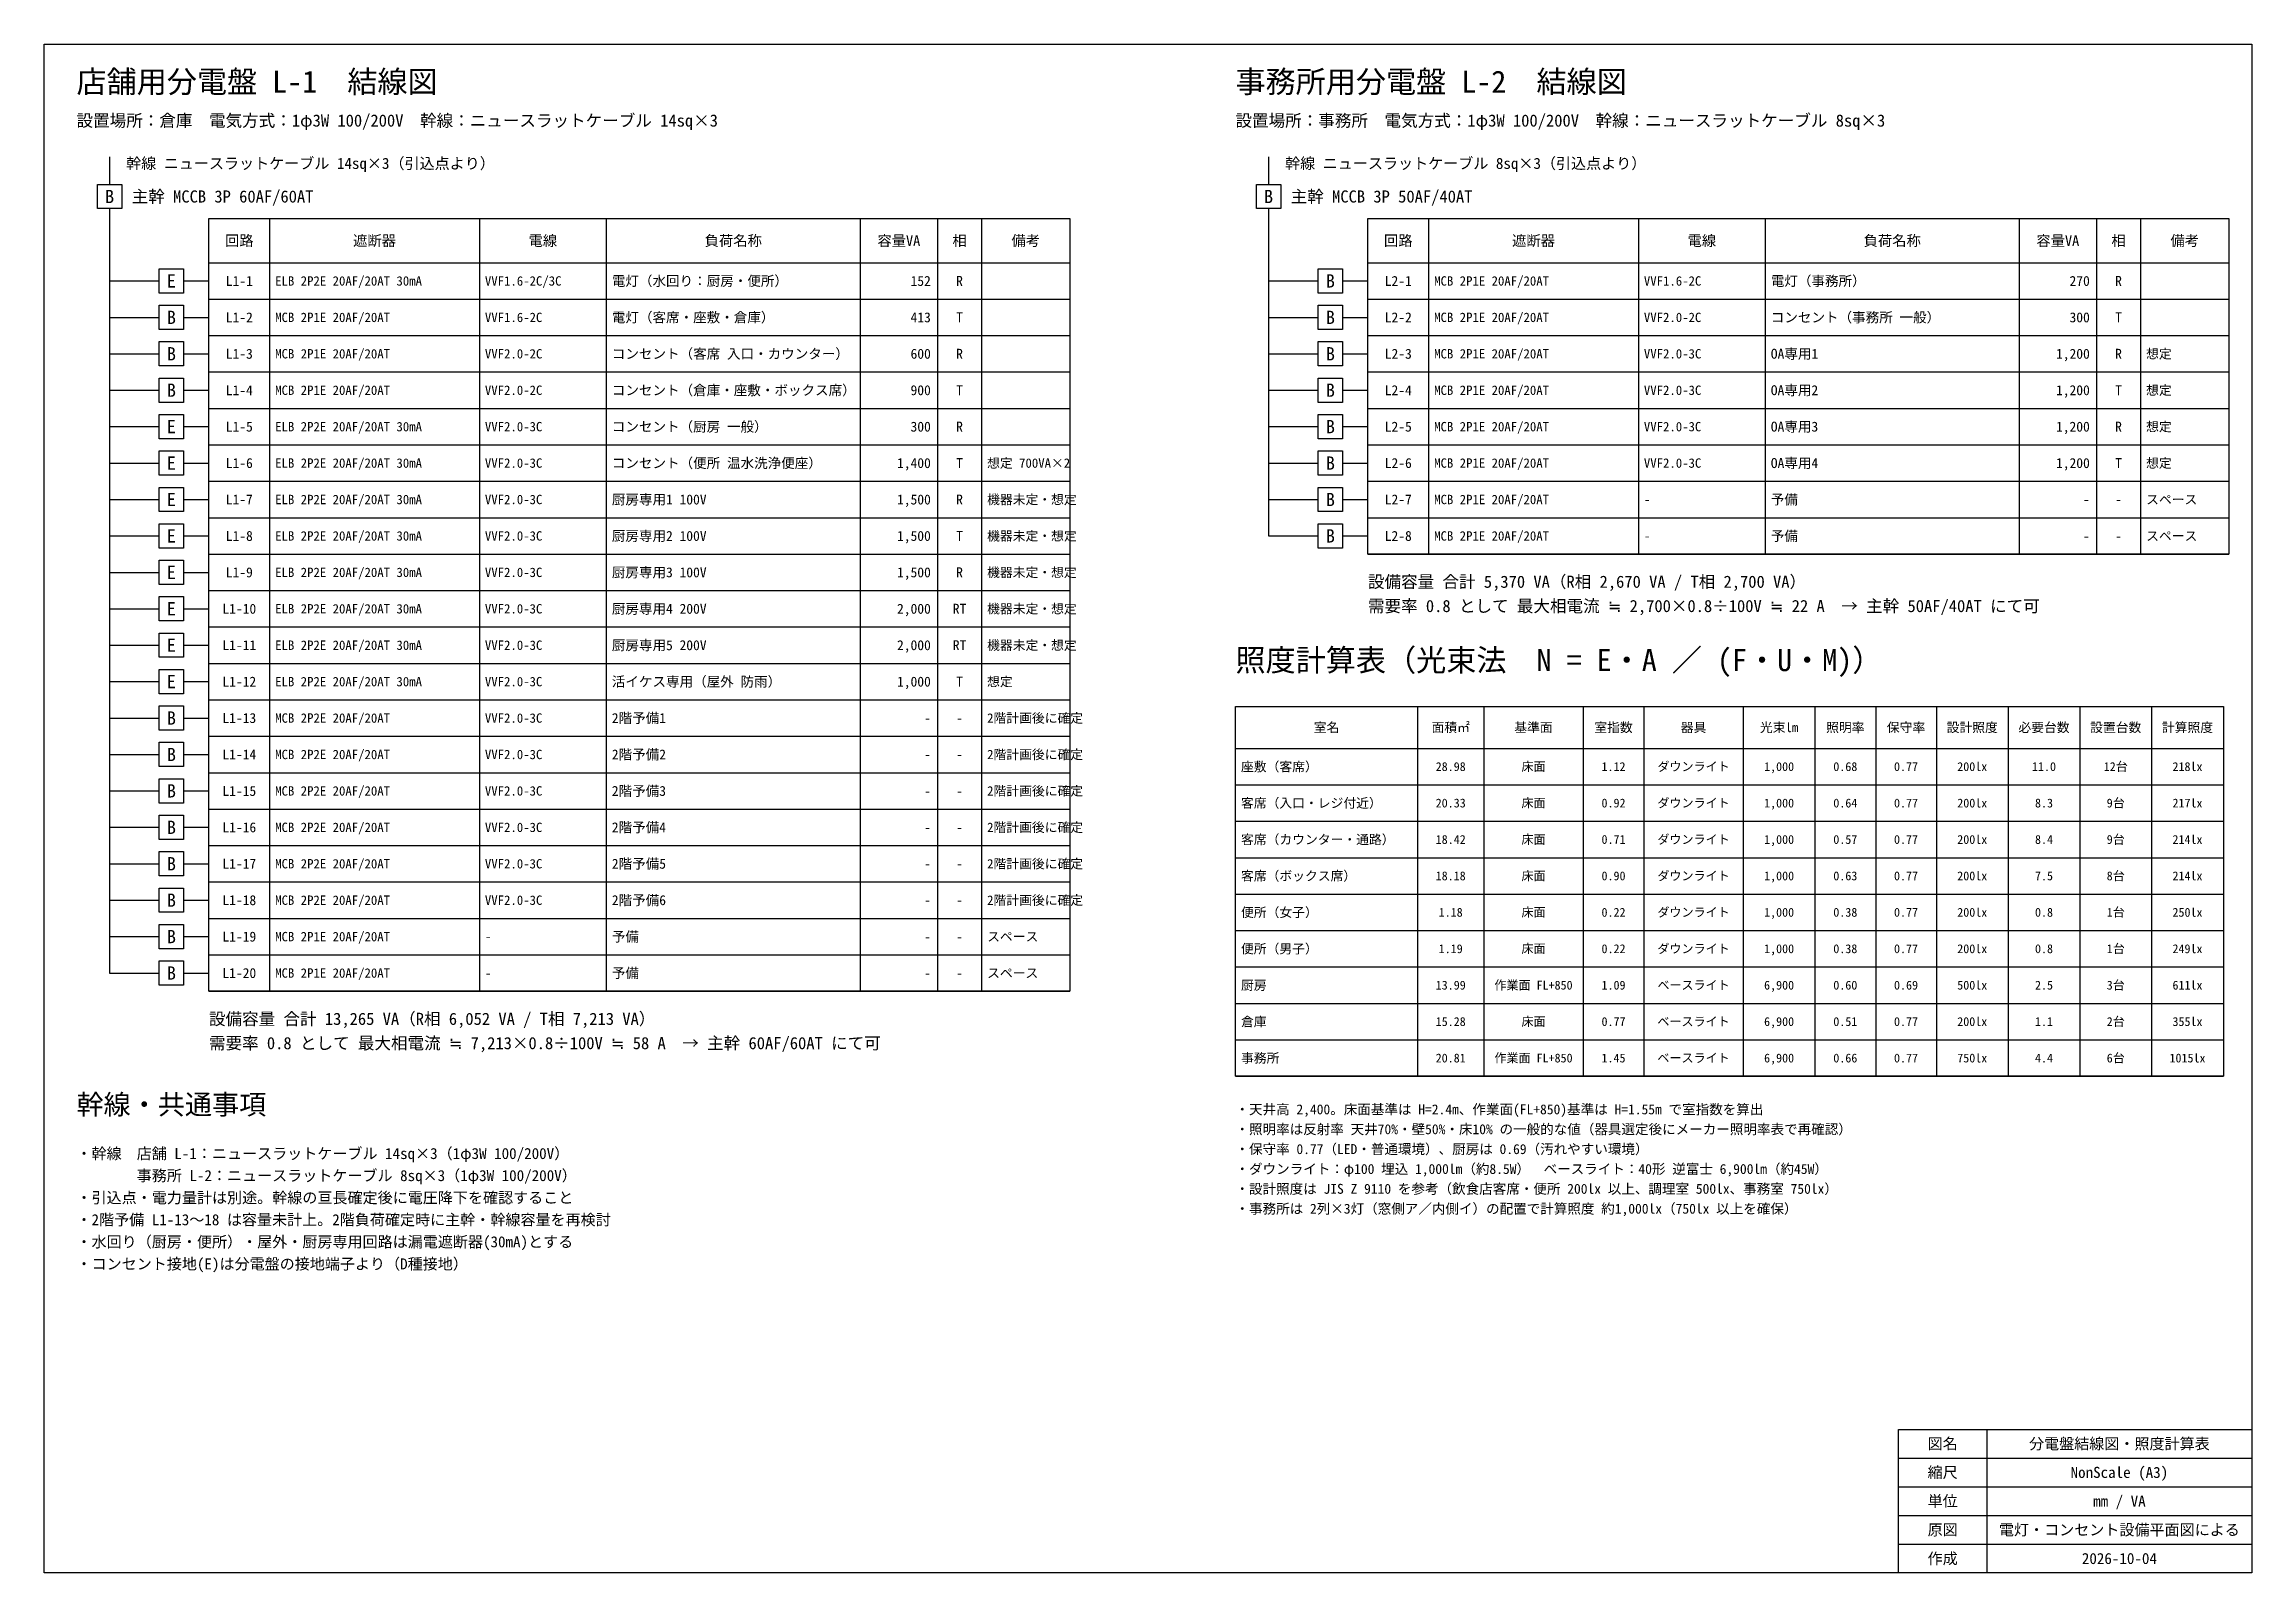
# Model space of a CAD drawing. Extents: x 507 to 20508, y 501 to 14350.
import ezdxf
from ezdxf.enums import TextEntityAlignment as Align

# ---------------------------------------------------------------- set-up
doc = ezdxf.new("R2010")
doc.units = 0
for name, color, linetype in [('図枠', 7, 'Continuous'), ('文字', 7, 'Continuous'), ('注記', 7, 'Continuous'), ('結線図', 1, 'Continuous'), ('表', 7, 'Continuous'), ('表題欄', 7, 'Continuous')]:
    doc.layers.add(name, color=color, linetype=linetype)
doc.styles.add('JP', font='msgothic.ttf')

msp = doc.modelspace()

# ---------------------------------------------------------------- linework, layer by layer
at = {"layer": '図枠'}
for p, q in [((507, 14350), (20508, 14350)), ((507, 501), (507, 14350)), ((20508, 14350), (20508, 501)), ((20508, 501), (507, 501))]:
    msp.add_line(p, q, dxfattribs=at)
at = {"layer": '結線図'}
for p, q in [((1100, 13330), (1100, 13080)), ((11600, 13330), (11600, 13080)), ((990, 13080), (1210, 13080)), ((990, 12860), (990, 13080)), ((1210, 13080), (1210, 12860)), ((11490, 13080), (11710, 13080)), ((11490, 12860), (11490, 13080)), ((11710, 13080), (11710, 12860)), ((1210, 12860), (990, 12860)), ((1100, 12860), (1100, 5935)), ((11710, 12860), (11490, 12860)), ((11600, 12860), (11600, 9895)), ((1100, 12205), (1550, 12205)), ((1550, 12315), (1770, 12315)), ((1550, 12095), (1550, 12315)), ((1770, 12315), (1770, 12095)), ((1770, 12205), (2000, 12205)), ((11600, 12205), (12050, 12205)), ((12050, 12315), (12270, 12315)), ((12050, 12095), (12050, 12315)), ((12270, 12315), (12270, 12095)), ((12270, 12205), (12500, 12205)), ((1770, 12095), (1550, 12095)), ((12270, 12095), (12050, 12095)), ((1100, 11875), (1550, 11875)), ((1550, 11985), (1770, 11985)), ((1550, 11765), (1550, 11985)), ((1770, 11985), (1770, 11765)), ((1770, 11875), (2000, 11875)), ((11600, 11875), (12050, 11875)), ((12050, 11985), (12270, 11985)), ((12050, 11765), (12050, 11985)), ((12270, 11985), (12270, 11765)), ((12270, 11875), (12500, 11875)), ((1770, 11765), (1550, 11765)), ((1550, 11655), (1770, 11655)), ((1550, 11435), (1550, 11655)), ((1770, 11655), (1770, 11435)), ((12270, 11765), (12050, 11765)), ((12050, 11655), (12270, 11655)), ((12050, 11435), (12050, 11655)), ((12270, 11655), (12270, 11435)), ((1100, 11545), (1550, 11545)), ((1770, 11435), (1550, 11435)), ((1770, 11545), (2000, 11545)), ((11600, 11545), (12050, 11545)), ((12270, 11435), (12050, 11435)), ((12270, 11545), (12500, 11545)), ((1100, 11215), (1550, 11215)), ((1550, 11325), (1770, 11325)), ((1550, 11105), (1550, 11325)), ((1770, 11325), (1770, 11105)), ((1770, 11215), (2000, 11215)), ((11600, 11215), (12050, 11215)), ((12050, 11325), (12270, 11325)), ((12050, 11105), (12050, 11325)), ((12270, 11325), (12270, 11105)), ((12270, 11215), (12500, 11215)), ((1770, 11105), (1550, 11105)), ((12270, 11105), (12050, 11105)), ((1100, 10885), (1550, 10885)), ((1550, 10995), (1770, 10995)), ((1550, 10775), (1550, 10995)), ((1770, 10995), (1770, 10775)), ((1770, 10885), (2000, 10885)), ((11600, 10885), (12050, 10885)), ((12050, 10995), (12270, 10995)), ((12050, 10775), (12050, 10995)), ((12270, 10995), (12270, 10775)), ((12270, 10885), (12500, 10885)), ((1770, 10775), (1550, 10775)), ((1550, 10665), (1770, 10665)), ((1550, 10445), (1550, 10665)), ((1770, 10665), (1770, 10445)), ((12270, 10775), (12050, 10775)), ((12050, 10665), (12270, 10665)), ((12050, 10445), (12050, 10665)), ((12270, 10665), (12270, 10445)), ((1100, 10555), (1550, 10555)), ((1770, 10445), (1550, 10445)), ((1770, 10555), (2000, 10555)), ((11600, 10555), (12050, 10555)), ((12270, 10445), (12050, 10445)), ((12270, 10555), (12500, 10555)), ((1100, 10225), (1550, 10225)), ((1550, 10335), (1770, 10335)), ((1550, 10115), (1550, 10335)), ((1770, 10335), (1770, 10115)), ((1770, 10225), (2000, 10225)), ((11600, 10225), (12050, 10225)), ((12050, 10335), (12270, 10335)), ((12050, 10115), (12050, 10335)), ((12270, 10335), (12270, 10115)), ((12270, 10225), (12500, 10225)), ((1770, 10115), (1550, 10115)), ((1550, 10005), (1770, 10005)), ((1550, 9785), (1550, 10005)), ((1770, 10005), (1770, 9785)), ((12270, 10115), (12050, 10115)), ((12050, 10005), (12270, 10005)), ((12050, 9785), (12050, 10005)), ((12270, 10005), (12270, 9785)), ((1100, 9895), (1550, 9895)), ((1770, 9895), (2000, 9895)), ((11600, 9895), (12050, 9895)), ((12270, 9895), (12500, 9895)), ((1770, 9785), (1550, 9785)), ((1550, 9675), (1770, 9675)), ((1550, 9455), (1550, 9675)), ((1770, 9675), (1770, 9455)), ((12270, 9785), (12050, 9785)), ((1100, 9565), (1550, 9565)), ((1770, 9455), (1550, 9455)), ((1770, 9565), (2000, 9565)), ((1100, 9235), (1550, 9235)), ((1550, 9345), (1770, 9345)), ((1550, 9125), (1550, 9345)), ((1770, 9345), (1770, 9125)), ((1770, 9235), (2000, 9235)), ((1770, 9125), (1550, 9125)), ((1550, 9015), (1770, 9015)), ((1550, 8795), (1550, 9015)), ((1770, 9015), (1770, 8795)), ((1100, 8905), (1550, 8905)), ((1770, 8905), (2000, 8905)), ((1770, 8795), (1550, 8795)), ((1550, 8685), (1770, 8685)), ((1550, 8465), (1550, 8685)), ((1770, 8685), (1770, 8465)), ((1100, 8575), (1550, 8575)), ((1770, 8465), (1550, 8465)), ((1770, 8575), (2000, 8575)), ((1100, 8245), (1550, 8245)), ((1550, 8355), (1770, 8355)), ((1550, 8135), (1550, 8355)), ((1770, 8355), (1770, 8135)), ((1770, 8245), (2000, 8245)), ((1770, 8135), (1550, 8135)), ((1550, 8025), (1770, 8025)), ((1550, 7805), (1550, 8025)), ((1770, 8025), (1770, 7805)), ((1100, 7915), (1550, 7915)), ((1770, 7805), (1550, 7805)), ((1770, 7915), (2000, 7915)), ((1550, 7695), (1770, 7695)), ((1550, 7475), (1550, 7695)), ((1770, 7695), (1770, 7475)), ((1100, 7585), (1550, 7585)), ((1770, 7475), (1550, 7475)), ((1770, 7585), (2000, 7585)), ((1100, 7255), (1550, 7255)), ((1550, 7365), (1770, 7365)), ((1550, 7145), (1550, 7365)), ((1770, 7365), (1770, 7145)), ((1770, 7255), (2000, 7255)), ((1770, 7145), (1550, 7145)), ((1550, 7035), (1770, 7035)), ((1550, 6815), (1550, 7035)), ((1770, 7035), (1770, 6815)), ((1100, 6925), (1550, 6925)), ((1770, 6815), (1550, 6815)), ((1770, 6925), (2000, 6925)), ((1550, 6705), (1770, 6705)), ((1550, 6485), (1550, 6705)), ((1770, 6705), (1770, 6485)), ((1100, 6595), (1550, 6595)), ((1770, 6485), (1550, 6485)), ((1770, 6595), (2000, 6595)), ((1100, 6265), (1550, 6265)), ((1550, 6375), (1770, 6375)), ((1550, 6155), (1550, 6375)), ((1770, 6375), (1770, 6155)), ((1770, 6265), (2000, 6265)), ((1770, 6155), (1550, 6155)), ((1550, 6045), (1770, 6045)), ((1550, 5825), (1550, 6045)), ((1770, 6045), (1770, 5825)), ((1100, 5935), (1550, 5935)), ((1770, 5825), (1550, 5825)), ((1770, 5935), (2000, 5935))]:
    msp.add_line(p, q, dxfattribs=at)
at = {"layer": '表'}
for p, q in [((2000, 12770), (9800, 12770)), ((2000, 5770), (2000, 12770)), ((2550, 12770), (2550, 5770)), ((4450, 12770), (4450, 5770)), ((5600, 12770), (5600, 5770)), ((7900, 12770), (7900, 5770)), ((8600, 12770), (8600, 5770)), ((9000, 12770), (9000, 5770)), ((9800, 12770), (9800, 5770)), ((9800, 12770), (9800, 5770)), ((12500, 12770), (20300, 12770)), ((12500, 9730), (12500, 12770)), ((13050, 12770), (13050, 9730)), ((14950, 12770), (14950, 9730)), ((16100, 12770), (16100, 9730)), ((18400, 12770), (18400, 9730)), ((19100, 12770), (19100, 9730)), ((19500, 12770), (19500, 9730)), ((20300, 12770), (20300, 9730)), ((20300, 12770), (20300, 9730)), ((2000, 12370), (9800, 12370)), ((12500, 12370), (20300, 12370)), ((2000, 12040), (9800, 12040)), ((12500, 12040), (20300, 12040)), ((2000, 11710), (9800, 11710)), ((12500, 11710), (20300, 11710)), ((2000, 11380), (9800, 11380)), ((12500, 11380), (20300, 11380)), ((2000, 11050), (9800, 11050)), ((12500, 11050), (20300, 11050)), ((2000, 10720), (9800, 10720)), ((12500, 10720), (20300, 10720)), ((2000, 10390), (9800, 10390)), ((12500, 10390), (20300, 10390)), ((2000, 10060), (9800, 10060)), ((12500, 10060), (20300, 10060)), ((2000, 9730), (9800, 9730)), ((20300, 9730), (12500, 9730)), ((12500, 9730), (20300, 9730)), ((2000, 9400), (9800, 9400)), ((2000, 9070), (9800, 9070)), ((2000, 8740), (9800, 8740)), ((2000, 8410), (9800, 8410)), ((11300, 8350), (20250, 8350)), ((11300, 5000), (11300, 8350)), ((12950, 8350), (12950, 5000)), ((13550, 8350), (13550, 5000)), ((14450, 8350), (14450, 5000)), ((15000, 8350), (15000, 5000)), ((15900, 8350), (15900, 5000)), ((16550, 8350), (16550, 5000)), ((17100, 8350), (17100, 5000)), ((17650, 8350), (17650, 5000)), ((18300, 8350), (18300, 5000)), ((18950, 8350), (18950, 5000)), ((19600, 8350), (19600, 5000)), ((20250, 8350), (20250, 5000)), ((20250, 8350), (20250, 5000)), ((2000, 8080), (9800, 8080)), ((11300, 7970), (20250, 7970)), ((2000, 7750), (9800, 7750)), ((11300, 7640), (20250, 7640)), ((2000, 7420), (9800, 7420)), ((11300, 7310), (20250, 7310)), ((2000, 7090), (9800, 7090)), ((11300, 6980), (20250, 6980)), ((2000, 6760), (9800, 6760)), ((11300, 6650), (20250, 6650)), ((2000, 6430), (9800, 6430)), ((11300, 6320), (20250, 6320)), ((2000, 6100), (9800, 6100)), ((11300, 5990), (20250, 5990)), ((9800, 5770), (2000, 5770)), ((2000, 5770), (9800, 5770)), ((11300, 5660), (20250, 5660)), ((11300, 5330), (20250, 5330)), ((20250, 5000), (11300, 5000)), ((11300, 5000), (20250, 5000))]:
    msp.add_line(p, q, dxfattribs=at)
at = {"layer": '表題欄'}
for p, q in [((17307, 1801), (20508, 1801)), ((17307, 501), (17307, 1801)), ((18108, 1801), (18108, 501)), ((20508, 1801), (20508, 501)), ((17307, 1541), (20508, 1541)), ((17307, 1281), (20508, 1281)), ((17307, 1021), (20508, 1021)), ((17307, 761), (20508, 761)), ((20508, 501), (17307, 501))]:
    msp.add_line(p, q, dxfattribs=at)

# ---------------------------------------------------------------- texts
at = {"layer": '文字', "style": 'JP'}
for s, height, p in [('店舗用分電盤 L-1\u3000結線図', 200, (800, 13850)), ('事務所用分電盤 L-2\u3000結線図', 200, (11300, 13850)), ('設置場所：倉庫\u3000電気方式：1φ3W 100/200V\u3000幹線：ニュースラットケーブル 14sq×3', 110, (800, 13570)), ('設置場所：事務所\u3000電気方式：1φ3W 100/200V\u3000幹線：ニュースラットケーブル 8sq×3', 110, (11300, 13570)), ('照度計算表（光束法\u3000N = E・A ／ (F・U・M)）', 200, (11300, 8610)), ('幹線・共通事項', 180, (800, 4600))]:
    msp.add_text(s, height=height, dxfattribs=at).set_placement(p, align=Align.BOTTOM_LEFT)
for s, p in [('設備容量 合計 5,370 VA（R相 2,670 VA / T相 2,700 VA）', (12500, 9480)), ('需要率 0.8 として 最大相電流 ≒ 2,700×0.8÷100V ≒ 22 A\u3000→ 主幹 50AF/40AT にて可', (12500, 9260)), ('設備容量 合計 13,265 VA（R相 6,052 VA / T相 7,213 VA）', (2000, 5520)), ('需要率 0.8 として 最大相電流 ≒ 7,213×0.8÷100V ≒ 58 A\u3000→ 主幹 60AF/60AT にて可', (2000, 5300))]:
    msp.add_text(s, height=110, dxfattribs=at).set_placement(p, align=Align.MIDDLE_LEFT)
at = {"layer": '注記', "style": 'JP'}
for s, height, p in [('・天井高 2,400。床面基準は H=2.4m、作業面(FL+850)基準は H=1.55m で室指数を算出', 90, (11300, 4700)), ('・照明率は反射率 天井70%・壁50%・床10% の一般的な値（器具選定後にメーカー照明率表で再確認）', 90, (11300, 4520)), ('・幹線\u3000店舗 L-1：ニュースラットケーブル 14sq×3（1φ3W 100/200V）', 100, (800, 4300)), ('・保守率 0.77（LED・普通環境）、厨房は 0.69（汚れやすい環境）', 90, (11300, 4340)), ('・ダウンライト：φ100 埋込 1,000lm（約8.5W）\u3000ベースライト：40形 逆富士 6,900lm（約45W）', 90, (11300, 4160)), ('\u3000\u3000\u3000\u3000事務所 L-2：ニュースラットケーブル 8sq×3（1φ3W 100/200V）', 100, (800, 4100)), ('・設計照度は JIS Z 9110 を参考（飲食店客席・便所 200lx 以上、調理室 500lx、事務室 750lx）', 90, (11300, 3980)), ('・引込点・電力量計は別途。幹線の亘長確定後に電圧降下を確認すること', 100, (800, 3900)), ('・事務所は 2列×3灯（窓側ア／内側イ）の配置で計算照度 約1,000lx（750lx 以上を確保）', 90, (11300, 3800)), ('・2階予備 L1-13～18 は容量未計上。2階負荷確定時に主幹・幹線容量を再検討', 100, (800, 3700)), ('・水回り（厨房・便所）・屋外・厨房専用回路は漏電遮断器(30mA)とする', 100, (800, 3500)), ('・コンセント接地(E)は分電盤の接地端子より（D種接地）', 100, (800, 3300))]:
    msp.add_text(s, height=height, dxfattribs=at).set_placement(p, align=Align.MIDDLE_LEFT)
at = {"layer": '結線図', "style": 'JP'}
for s, height, p in [('幹線 ニュースラットケーブル 14sq×3（引込点より）', 100, (1250, 13270)), ('幹線 ニュースラットケーブル 8sq×3（引込点より）', 100, (11750, 13270)), ('主幹 MCCB 3P 60AF/60AT', 110, (1300, 12970)), ('主幹 MCCB 3P 50AF/40AT', 110, (11800, 12970))]:
    msp.add_text(s, height=height, dxfattribs=at).set_placement(p, align=Align.MIDDLE_LEFT)
for s, p in [('B', (1100, 12970)), ('B', (11600, 12970)), ('E', (1660, 12205)), ('B', (12160, 12205)), ('B', (1660, 11875)), ('B', (12160, 11875)), ('B', (1660, 11545)), ('B', (12160, 11545)), ('B', (1660, 11215)), ('B', (12160, 11215)), ('E', (1660, 10885)), ('B', (12160, 10885)), ('E', (1660, 10555)), ('B', (12160, 10555)), ('E', (1660, 10225)), ('B', (12160, 10225)), ('E', (1660, 9895)), ('B', (12160, 9895)), ('E', (1660, 9565)), ('E', (1660, 9235)), ('E', (1660, 8905)), ('E', (1660, 8575)), ('B', (1660, 8245)), ('B', (1660, 7915)), ('B', (1660, 7585)), ('B', (1660, 7255)), ('B', (1660, 6925)), ('B', (1660, 6595)), ('B', (1660, 6265)), ('B', (1660, 5935))]:
    msp.add_text(s, height=120, dxfattribs=at).set_placement(p, align=Align.MIDDLE_CENTER)
at = {"layer": '表', "style": 'JP'}
for s, height, p in [('回路', 95, (2275, 12570)), ('遮断器', 95, (3500, 12570)), ('電線', 95, (5025, 12570)), ('負荷名称', 95, (6750, 12570)), ('容量VA', 95, (8250, 12570)), ('相', 95, (8800, 12570)), ('備考', 95, (9400, 12570)), ('回路', 95, (12775, 12570)), ('遮断器', 95, (14000, 12570)), ('電線', 95, (15525, 12570)), ('負荷名称', 95, (17250, 12570)), ('容量VA', 95, (18750, 12570)), ('相', 95, (19300, 12570)), ('備考', 95, (19900, 12570)), ('L1-1', 90, (2275, 12205)), ('R', 90, (8800, 12205)), ('L2-1', 90, (12775, 12205)), ('R', 90, (19300, 12205)), ('L1-2', 90, (2275, 11875)), ('T', 90, (8800, 11875)), ('L2-2', 90, (12775, 11875)), ('T', 90, (19300, 11875)), ('L1-3', 90, (2275, 11545)), ('R', 90, (8800, 11545)), ('L2-3', 90, (12775, 11545)), ('R', 90, (19300, 11545)), ('L1-4', 90, (2275, 11215)), ('T', 90, (8800, 11215)), ('L2-4', 90, (12775, 11215)), ('T', 90, (19300, 11215)), ('L1-5', 90, (2275, 10885)), ('R', 90, (8800, 10885)), ('L2-5', 90, (12775, 10885)), ('R', 90, (19300, 10885)), ('L1-6', 90, (2275, 10555)), ('T', 90, (8800, 10555)), ('L2-6', 90, (12775, 10555)), ('T', 90, (19300, 10555)), ('L1-7', 90, (2275, 10225)), ('R', 90, (8800, 10225)), ('L2-7', 90, (12775, 10225)), ('-', 90, (19300, 10225)), ('L1-8', 90, (2275, 9895)), ('T', 90, (8800, 9895)), ('L2-8', 90, (12775, 9895)), ('-', 90, (19300, 9895)), ('L1-9', 90, (2275, 9565)), ('R', 90, (8800, 9565)), ('L1-10', 90, (2275, 9235)), ('RT', 90, (8800, 9235)), ('L1-11', 90, (2275, 8905)), ('RT', 90, (8800, 8905)), ('L1-12', 90, (2275, 8575)), ('T', 90, (8800, 8575)), ('L1-13', 90, (2275, 8245)), ('-', 90, (8800, 8245)), ('室名', 85, (12125, 8160)), ('面積㎡', 85, (13250, 8160)), ('基準面', 85, (14000, 8160)), ('室指数', 85, (14725, 8160)), ('器具', 85, (15450, 8160)), ('光束lm', 85, (16225, 8160)), ('照明率', 85, (16825, 8160)), ('保守率', 85, (17375, 8160)), ('設計照度', 85, (17975, 8160)), ('必要台数', 85, (18625, 8160)), ('設置台数', 85, (19275, 8160)), ('計算照度', 85, (19925, 8160)), ('L1-14', 90, (2275, 7915)), ('-', 90, (8800, 7915)), ('28.98', 80, (13250, 7805)), ('床面', 80, (14000, 7805)), ('1.12', 80, (14725, 7805)), ('ダウンライト', 80, (15450, 7805)), ('1,000', 80, (16225, 7805)), ('0.68', 80, (16825, 7805)), ('0.77', 80, (17375, 7805)), ('200lx', 80, (17975, 7805)), ('11.0', 80, (18625, 7805)), ('12台', 80, (19275, 7805)), ('218lx', 80, (19925, 7805)), ('L1-15', 90, (2275, 7585)), ('-', 90, (8800, 7585)), ('20.33', 80, (13250, 7475)), ('床面', 80, (14000, 7475)), ('0.92', 80, (14725, 7475)), ('ダウンライト', 80, (15450, 7475)), ('1,000', 80, (16225, 7475)), ('0.64', 80, (16825, 7475)), ('0.77', 80, (17375, 7475)), ('200lx', 80, (17975, 7475)), ('8.3', 80, (18625, 7475)), ('9台', 80, (19275, 7475)), ('217lx', 80, (19925, 7475)), ('L1-16', 90, (2275, 7255)), ('-', 90, (8800, 7255)), ('18.42', 80, (13250, 7145)), ('床面', 80, (14000, 7145)), ('0.71', 80, (14725, 7145)), ('ダウンライト', 80, (15450, 7145)), ('1,000', 80, (16225, 7145)), ('0.57', 80, (16825, 7145)), ('0.77', 80, (17375, 7145)), ('200lx', 80, (17975, 7145)), ('8.4', 80, (18625, 7145)), ('9台', 80, (19275, 7145)), ('214lx', 80, (19925, 7145)), ('L1-17', 90, (2275, 6925)), ('-', 90, (8800, 6925)), ('18.18', 80, (13250, 6815)), ('床面', 80, (14000, 6815)), ('0.90', 80, (14725, 6815)), ('ダウンライト', 80, (15450, 6815)), ('1,000', 80, (16225, 6815)), ('0.63', 80, (16825, 6815)), ('0.77', 80, (17375, 6815)), ('200lx', 80, (17975, 6815)), ('7.5', 80, (18625, 6815)), ('8台', 80, (19275, 6815)), ('214lx', 80, (19925, 6815)), ('L1-18', 90, (2275, 6595)), ('-', 90, (8800, 6595)), ('1.18', 80, (13250, 6485)), ('床面', 80, (14000, 6485)), ('0.22', 80, (14725, 6485)), ('ダウンライト', 80, (15450, 6485)), ('1,000', 80, (16225, 6485)), ('0.38', 80, (16825, 6485)), ('0.77', 80, (17375, 6485)), ('200lx', 80, (17975, 6485)), ('0.8', 80, (18625, 6485)), ('1台', 80, (19275, 6485)), ('250lx', 80, (19925, 6485)), ('L1-19', 90, (2275, 6265)), ('-', 90, (8800, 6265)), ('床面', 80, (14000, 6155)), ('ダウンライト', 80, (15450, 6155)), ('1台', 80, (19275, 6155)), ('1.19', 80, (13250, 6155)), ('0.22', 80, (14725, 6155)), ('1,000', 80, (16225, 6155)), ('0.38', 80, (16825, 6155)), ('0.77', 80, (17375, 6155)), ('200lx', 80, (17975, 6155)), ('0.8', 80, (18625, 6155)), ('249lx', 80, (19925, 6155)), ('L1-20', 90, (2275, 5935)), ('-', 90, (8800, 5935)), ('13.99', 80, (13250, 5825)), ('作業面 FL+850', 80, (14000, 5825)), ('1.09', 80, (14725, 5825)), ('ベースライト', 80, (15450, 5825)), ('6,900', 80, (16225, 5825)), ('0.60', 80, (16825, 5825)), ('0.69', 80, (17375, 5825)), ('500lx', 80, (17975, 5825)), ('2.5', 80, (18625, 5825)), ('3台', 80, (19275, 5825)), ('611lx', 80, (19925, 5825)), ('15.28', 80, (13250, 5495)), ('床面', 80, (14000, 5495)), ('0.77', 80, (14725, 5495)), ('ベースライト', 80, (15450, 5495)), ('6,900', 80, (16225, 5495)), ('0.51', 80, (16825, 5495)), ('0.77', 80, (17375, 5495)), ('200lx', 80, (17975, 5495)), ('1.1', 80, (18625, 5495)), ('2台', 80, (19275, 5495)), ('355lx', 80, (19925, 5495)), ('20.81', 80, (13250, 5165)), ('作業面 FL+850', 80, (14000, 5165)), ('1.45', 80, (14725, 5165)), ('ベースライト', 80, (15450, 5165)), ('6,900', 80, (16225, 5165)), ('0.66', 80, (16825, 5165)), ('0.77', 80, (17375, 5165)), ('750lx', 80, (17975, 5165)), ('4.4', 80, (18625, 5165)), ('6台', 80, (19275, 5165)), ('1015lx', 80, (19925, 5165))]:
    msp.add_text(s, height=height, dxfattribs=at).set_placement(p, align=Align.MIDDLE_CENTER)
for s, height, p in [('ELB 2P2E 20AF/20AT 30mA', 85, (2600, 12205)), ('VVF1.6-2C/3C', 85, (4500, 12205)), ('電灯（水回り：厨房・便所）', 90, (5650, 12205)), ('MCB 2P1E 20AF/20AT', 85, (13100, 12205)), ('VVF1.6-2C', 85, (15000, 12205)), ('電灯（事務所）', 90, (16150, 12205)), ('MCB 2P1E 20AF/20AT', 85, (2600, 11875)), ('VVF1.6-2C', 85, (4500, 11875)), ('電灯（客席・座敷・倉庫）', 90, (5650, 11875)), ('MCB 2P1E 20AF/20AT', 85, (13100, 11875)), ('VVF2.0-2C', 85, (15000, 11875)), ('コンセント（事務所 一般）', 90, (16150, 11875)), ('コンセント（客席 入口・カウンター）', 90, (5650, 11545)), ('OA専用1', 90, (16150, 11545)), ('MCB 2P1E 20AF/20AT', 85, (2600, 11545)), ('VVF2.0-2C', 85, (4500, 11545)), ('MCB 2P1E 20AF/20AT', 85, (13100, 11545)), ('VVF2.0-3C', 85, (15000, 11545)), ('想定', 85, (19550, 11545)), ('MCB 2P1E 20AF/20AT', 85, (2600, 11215)), ('VVF2.0-2C', 85, (4500, 11215)), ('コンセント（倉庫・座敷・ボックス席）', 90, (5650, 11215)), ('MCB 2P1E 20AF/20AT', 85, (13100, 11215)), ('VVF2.0-3C', 85, (15000, 11215)), ('OA専用2', 90, (16150, 11215)), ('想定', 85, (19550, 11215)), ('ELB 2P2E 20AF/20AT 30mA', 85, (2600, 10885)), ('VVF2.0-3C', 85, (4500, 10885)), ('コンセント（厨房 一般）', 90, (5650, 10885)), ('MCB 2P1E 20AF/20AT', 85, (13100, 10885)), ('VVF2.0-3C', 85, (15000, 10885)), ('OA専用3', 90, (16150, 10885)), ('想定', 85, (19550, 10885)), ('ELB 2P2E 20AF/20AT 30mA', 85, (2600, 10555)), ('コンセント（便所 温水洗浄便座）', 90, (5650, 10555)), ('想定 700VA×2', 85, (9050, 10555)), ('MCB 2P1E 20AF/20AT', 85, (13100, 10555)), ('OA専用4', 90, (16150, 10555)), ('想定', 85, (19550, 10555)), ('VVF2.0-3C', 85, (4500, 10555)), ('VVF2.0-3C', 85, (15000, 10555)), ('ELB 2P2E 20AF/20AT 30mA', 85, (2600, 10225)), ('VVF2.0-3C', 85, (4500, 10225)), ('厨房専用1 100V', 90, (5650, 10225)), ('機器未定・想定', 85, (9050, 10225)), ('MCB 2P1E 20AF/20AT', 85, (13100, 10225)), ('-', 85, (15000, 10225)), ('予備', 90, (16150, 10225)), ('スペース', 85, (19550, 10225)), ('ELB 2P2E 20AF/20AT 30mA', 85, (2600, 9895)), ('VVF2.0-3C', 85, (4500, 9895)), ('厨房専用2 100V', 90, (5650, 9895)), ('機器未定・想定', 85, (9050, 9895)), ('MCB 2P1E 20AF/20AT', 85, (13100, 9895)), ('-', 85, (15000, 9895)), ('予備', 90, (16150, 9895)), ('スペース', 85, (19550, 9895)), ('ELB 2P2E 20AF/20AT 30mA', 85, (2600, 9565)), ('VVF2.0-3C', 85, (4500, 9565)), ('厨房専用3 100V', 90, (5650, 9565)), ('機器未定・想定', 85, (9050, 9565)), ('ELB 2P2E 20AF/20AT 30mA', 85, (2600, 9235)), ('VVF2.0-3C', 85, (4500, 9235)), ('厨房専用4 200V', 90, (5650, 9235)), ('機器未定・想定', 85, (9050, 9235)), ('ELB 2P2E 20AF/20AT 30mA', 85, (2600, 8905)), ('VVF2.0-3C', 85, (4500, 8905)), ('厨房専用5 200V', 90, (5650, 8905)), ('機器未定・想定', 85, (9050, 8905)), ('ELB 2P2E 20AF/20AT 30mA', 85, (2600, 8575)), ('VVF2.0-3C', 85, (4500, 8575)), ('活イケス専用（屋外 防雨）', 90, (5650, 8575)), ('想定', 85, (9050, 8575)), ('MCB 2P2E 20AF/20AT', 85, (2600, 8245)), ('VVF2.0-3C', 85, (4500, 8245)), ('2階予備1', 90, (5650, 8245)), ('2階計画後に確定', 85, (9050, 8245)), ('MCB 2P2E 20AF/20AT', 85, (2600, 7915)), ('VVF2.0-3C', 85, (4500, 7915)), ('2階予備2', 90, (5650, 7915)), ('2階計画後に確定', 85, (9050, 7915)), ('座敷（客席）', 85, (11350, 7805)), ('MCB 2P2E 20AF/20AT', 85, (2600, 7585)), ('VVF2.0-3C', 85, (4500, 7585)), ('2階予備3', 90, (5650, 7585)), ('2階計画後に確定', 85, (9050, 7585)), ('客席（入口・レジ付近）', 85, (11350, 7475)), ('MCB 2P2E 20AF/20AT', 85, (2600, 7255)), ('VVF2.0-3C', 85, (4500, 7255)), ('2階予備4', 90, (5650, 7255)), ('2階計画後に確定', 85, (9050, 7255)), ('客席（カウンター・通路）', 85, (11350, 7145)), ('MCB 2P2E 20AF/20AT', 85, (2600, 6925)), ('VVF2.0-3C', 85, (4500, 6925)), ('2階予備5', 90, (5650, 6925)), ('2階計画後に確定', 85, (9050, 6925)), ('客席（ボックス席）', 85, (11350, 6815)), ('MCB 2P2E 20AF/20AT', 85, (2600, 6595)), ('VVF2.0-3C', 85, (4500, 6595)), ('2階予備6', 90, (5650, 6595)), ('2階計画後に確定', 85, (9050, 6595)), ('便所（女子）', 85, (11350, 6485)), ('MCB 2P1E 20AF/20AT', 85, (2600, 6265)), ('-', 85, (4500, 6265)), ('予備', 90, (5650, 6265)), ('スペース', 85, (9050, 6265)), ('便所（男子）', 85, (11350, 6155)), ('MCB 2P1E 20AF/20AT', 85, (2600, 5935)), ('-', 85, (4500, 5935)), ('予備', 90, (5650, 5935)), ('スペース', 85, (9050, 5935)), ('厨房', 85, (11350, 5825)), ('倉庫', 85, (11350, 5495)), ('事務所', 85, (11350, 5165))]:
    msp.add_text(s, height=height, dxfattribs=at).set_placement(p, align=Align.MIDDLE_LEFT)
for s, p in [('152', (8540, 12205)), ('270', (19040, 12205)), ('413', (8540, 11875)), ('300', (19040, 11875)), ('600', (8540, 11545)), ('1,200', (19040, 11545)), ('900', (8540, 11215)), ('1,200', (19040, 11215)), ('300', (8540, 10885)), ('1,200', (19040, 10885)), ('1,400', (8540, 10555)), ('1,200', (19040, 10555)), ('1,500', (8540, 10225)), ('-', (19040, 10225)), ('1,500', (8540, 9895)), ('-', (19040, 9895)), ('1,500', (8540, 9565)), ('2,000', (8540, 9235)), ('2,000', (8540, 8905)), ('1,000', (8540, 8575)), ('-', (8540, 8245)), ('-', (8540, 7915)), ('-', (8540, 7585)), ('-', (8540, 7255)), ('-', (8540, 6925)), ('-', (8540, 6595)), ('-', (8540, 6265)), ('-', (8540, 5935))]:
    msp.add_text(s, height=90, dxfattribs=at).set_placement(p, align=Align.MIDDLE_RIGHT)
at = {"layer": '表題欄', "style": 'JP'}
for s, p in [('図名', (17707, 1671)), ('分電盤結線図・照度計算表', (19308, 1671)), ('縮尺', (17707, 1411)), ('NonScale (A3)', (19308, 1411)), ('単位', (17707, 1151)), ('mm / VA', (19308, 1151)), ('原図', (17707, 891)), ('電灯・コンセント設備平面図による', (19308, 891)), ('作成', (17707, 631)), ('2026-10-04', (19308, 631))]:
    msp.add_text(s, height=100, dxfattribs=at).set_placement(p, align=Align.MIDDLE_CENTER)

doc.saveas('drawing.dxf')
